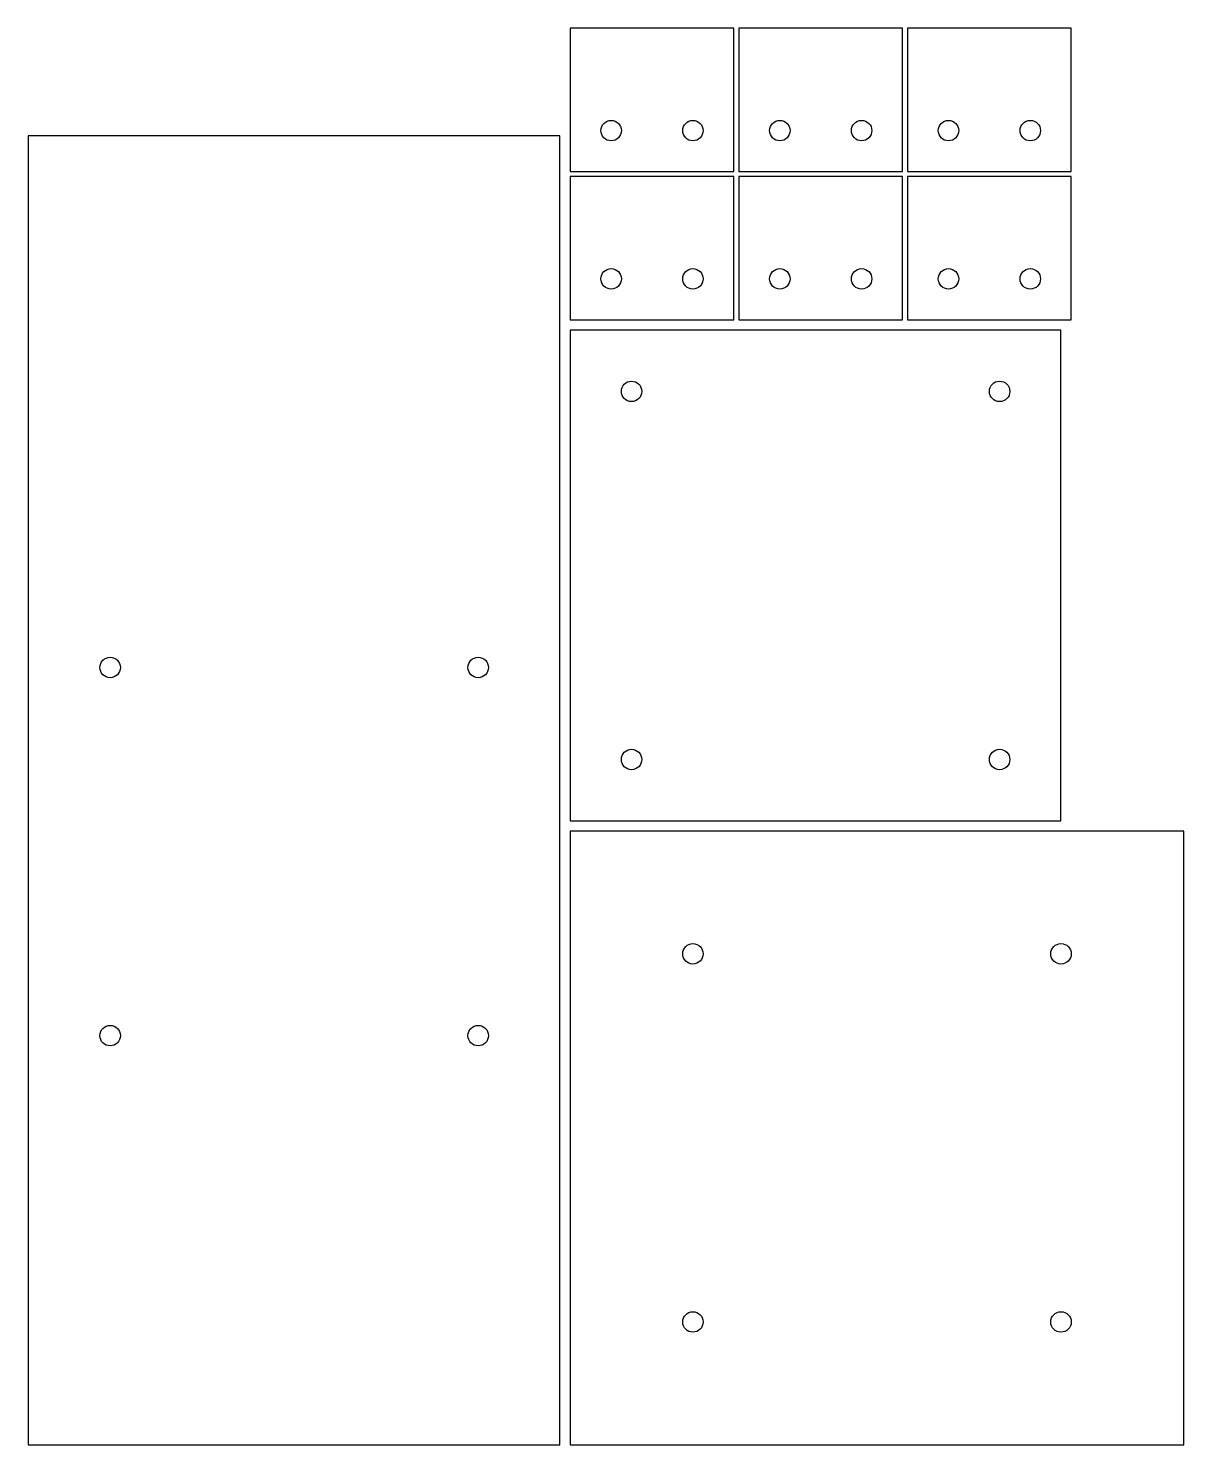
# Model space of a CAD drawing. Header units: inches. Extents: x 0 to 28.2, y 0 to 34.6.
import ezdxf

# ---------------------------------------------------------------- set-up
doc = ezdxf.new("R2010")
doc.units = ezdxf.units.IN
doc.header["$MEASUREMENT"] = 0
doc.layers.add('cutting geometry', color=1, linetype='Continuous', true_color=0xff0000)

msp = doc.modelspace()

# ---------------------------------------------------------------- linework, layer by layer
at = {"layer": 'cutting geometry'}
for points in [[(17.25, 34.625), (13.25, 34.625), (13.25, 31.125), (17.25, 31.125)], [(21.375, 34.625), (17.375, 34.625), (17.375, 31.125), (21.375, 31.125)], [(25.5, 34.625), (21.5, 34.625), (21.5, 31.125), (25.5, 31.125)], [(0, 0), (13, 0), (13, 32), (0, 32)], [(17.25, 31), (13.25, 31), (13.25, 27.5), (17.25, 27.5)], [(21.375, 31), (17.375, 31), (17.375, 27.5), (21.375, 27.5)], [(25.5, 31), (21.5, 31), (21.5, 27.5), (25.5, 27.5)], [(13.25, 15.25), (25.25, 15.25), (25.25, 27.25), (13.25, 27.25)], [(13.25, 0), (28.25, 0), (28.25, 15), (13.25, 15)]]:
    msp.add_lwpolyline(points, close=True, dxfattribs=at)
for centre in [(14.25, 32.125), (16.25, 32.125), (18.375, 32.125), (20.375, 32.125), (22.5, 32.125), (24.5, 32.125), (14.25, 28.5), (16.25, 28.5), (18.375, 28.5), (20.375, 28.5), (22.5, 28.5), (24.5, 28.5), (14.75, 25.75), (23.75, 25.75), (2, 19), (11, 19), (14.75, 16.75), (23.75, 16.75), (16.25, 12), (25.25, 12), (2, 10), (11, 10), (16.25, 3), (25.25, 3)]:
    msp.add_circle(centre, 0.25, dxfattribs=at)

doc.saveas('drawing.dxf')
